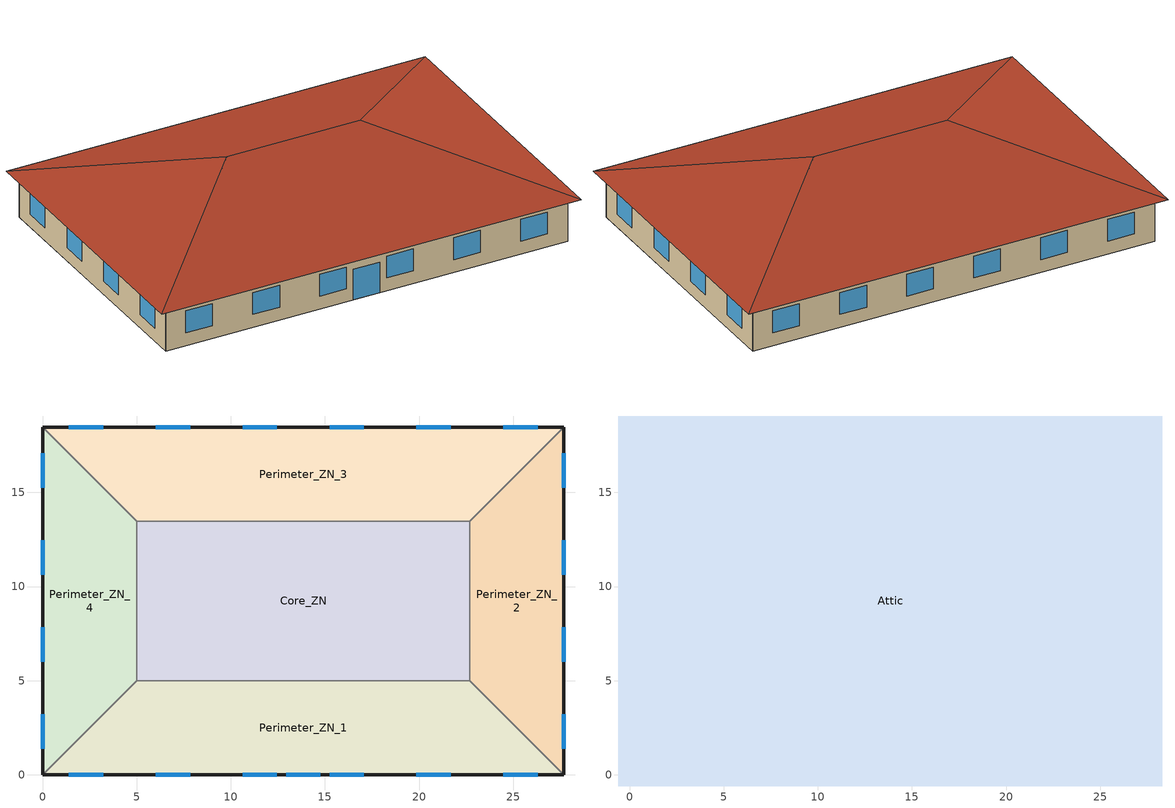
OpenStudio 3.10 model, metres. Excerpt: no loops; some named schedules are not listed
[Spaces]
Perimeter_ZN_1
 floor ground (Perimeter_ZN_1_floor SlabOnOrBelowGradeF073): 22.69,5 27.69,0 0,0 5,5 z0
 wall outside (MetalFrameWallU055): 0,0 27.69,0 z0:3.05
 wall to Perimeter_ZN_2 (MetalFrameWallInterior): 27.69,0 22.69,5 z0:3.05
 wall to Core_ZN (MetalFrameWallInterior): 22.69,5 5,5 z0:3.05
 wall to Perimeter_ZN_4: 5,5 0,0 z0:3.05
 window (Base_AllCZ_FixedWindowU34): 1.39,0 3.22,0 / 19.85,0 21.68,0 / 15.24,0 17.07,0 / 24.47,0 26.3,0 / 6.01,0 7.84,0 / 10.62,0 12.45,0 z0.9:2.42
 window (Glazed Door): 12.93,0 14.76,0 z0:2.13
Perimeter_ZN_2
 floor ground (Perimeter_ZN_2_floor SlabOnOrBelowGradeF073): 27.69,18.46 27.69,0 22.69,5 22.69,13.46 z0
 wall outside (MetalFrameWallU055): 27.69,0 27.69,18.46 z0:3.05
 wall to Perimeter_ZN_3: 27.69,18.46 22.69,13.46 z0:3.05
 wall to Core_ZN: 22.69,13.46 22.69,5 z0:3.05
 window (Base_AllCZ_FixedWindowU34): 27.69,10.62 27.69,12.45 / 27.69,15.24 27.69,17.07 / 27.69,6.01 27.69,7.84 / 27.69,1.39 27.69,3.22 z0.9:2.42
Core_ZN
 floor ground (Core_ZN_floor SlabOnOrBelowGradeF073): 22.69,13.46 22.69,5 5,5 5,13.46 z0
 wall to Perimeter_ZN_3: 22.69,13.46 5,13.46 z0:3.05
 wall to Perimeter_ZN_4: 5,13.46 5,5 z0:3.05
Perimeter_ZN_3
 floor ground (Perimeter_ZN_3_floor SlabOnOrBelowGradeF073): 27.69,18.46 22.69,13.46 5,13.46 0,18.46 z0
 wall outside (MetalFrameWallU055): 27.69,18.46 0,18.46 z0:3.05
 wall to Perimeter_ZN_4: 0,18.46 5,13.46 z0:3.05
 window (Base_AllCZ_FixedWindowU34): 7.84,18.46 6.01,18.46 / 21.68,18.46 19.85,18.46 / 26.3,18.46 24.47,18.46 / 3.22,18.46 1.39,18.46 / 17.07,18.46 15.24,18.46 / 12.45,18.46 10.62,18.46 z0.9:2.42
Perimeter_ZN_4
 floor ground (Perimeter_ZN_4_floor SlabOnOrBelowGradeF073): 0,18.46 5,13.46 5,5 0,0 z0
 wall outside (MetalFrameWallU055): 0,18.46 0,0 z0:3.05
 window (Base_AllCZ_FixedWindowU34): 0,17.07 0,15.24 / 0,12.45 0,10.62 / 0,3.22 0,1.39 / 0,7.84 0,6.01 z0.9:2.42
Attic
 floor outside (OtherFloorU071): 28.29,19.06 27.69,18.46 0,18.46 -0.6,19.06 z3.05; 28.29,19.06 28.29,-0.6 27.69,0 27.69,18.46 z3.05; -0.6,19.06 0,18.46 0,0 -0.6,-0.6 z3.05; 27.69,0 28.29,-0.6 -0.6,-0.6 0,0 z3.05
 floor to Core_ZN (TypicalPlenumFloorInterior): 22.69,13.46 22.69,5 5,5 5,13.46 z3.05
 floor to Perimeter_ZN_2 (TypicalPlenumFloorInterior): 27.69,18.46 27.69,0 22.69,5 22.69,13.46 z3.05
 floor to Perimeter_ZN_4 (TypicalPlenumFloorInterior): 0,18.46 5,13.46 5,5 0,0 z3.05
 floor to Perimeter_ZN_1 (TypicalPlenumFloorInterior): 22.69,5 27.69,0 0,0 5,5 z3.05
 floor to Perimeter_ZN_3 (TypicalPlenumFloorInterior): 27.69,18.46 22.69,13.46 5,13.46 0,18.46 z3.05
 roof outside (SteepNonresWoodFramingAndOtherRoofU028HiRefl): 18.46,9.23,6.33 28.29,19.06,3.05 -0.6,19.06,3.05 9.23,9.23,6.33; 9.23,9.23,6.33 -0.6,19.06,3.05 -0.6,-0.6,3.05; 18.46,9.23,6.33 28.29,-0.6,3.05 28.29,19.06,3.05; 9.23,9.23,6.33 -0.6,-0.6,3.05 28.29,-0.6,3.05 18.46,9.23,6.33
[Site]
SACRAMENTO EXECUTIVE: Latitude {deg}=38.58; Longitude {deg}=-121.49; Time Zone {hr}=-8; Elevation {m}=4.572; Terrain=Suburbs
[SizingPeriod:DesignDay] Barometric Pressure {Pa}=101284; Wind Speed {m/s}=2.3; Rain Indicator=No; Snow Indicator=No; Day of Month=21; Daylight Saving Time Indicator=No; Humidity Condition Type=Wetbulb; Dry-Bulb Temperature Range Modifier Type=DefaultMultipliers
Name | Maximum Dry-Bulb Temperature {C} | Daily Dry-Bulb Temperature Range {deltaC} | Wind Direction {deg} | Sky Clearness | Month | Day Type | Wetbulb or DewPoint at Maximum Dry-Bulb {C} | Solar Model Indicator | ASHRAE Clear Sky Optical Depth for Beam Irradiance | ASHRAE Clear Sky Optical Depth for Diffuse Irradiance
SACRAMENTO EXECUTIVE Ann Htg 99.6% Condns DB | -0.3 | 0 | 330 | 0 | 12 | WinterDesignDay | -0.3 | ASHRAEClearSky
SACRAMENTO EXECUTIVE  June .4% Condns DB=>MCWB | 39.4 | 16.5 | 220 |  | 6 | SummerDesignDay | 21.6 | ASHRAETau | 0.362 | 2.413
SACRAMENTO EXECUTIVE  July .4% Condns DB=>MCWB | 40.1 | 17.7 | 220 |  | 7 | SummerDesignDay | 22 | ASHRAETau | 0.363 | 2.407
SACRAMENTO EXECUTIVE  August .4% Condns DB=>MCWB | 40.1 | 17.5 | 220 |  | 8 | SummerDesignDay | 21.2 | ASHRAETau | 0.347 | 2.442
[Site:WaterMainsTemperature]
Calculation Method=Schedule; Temperature Schedule=WaterMainCZ12
[Building]
Small Office: North Axis {deg}=0
[Material]
Name | Roughness | Thickness {m} | Conductivity {W/m-K} | Density {kg/m3} | Specific Heat {J/kg-K} | Thermal Absorptance | Solar Absorptance | Visible Absorptance
Stucco - 7/8 in. | MediumRough | 0.022352 | 0.700948 | 1855.1 | 837.36 | 0.9 | 0.7 | 0.8
Air - Metal Wall Framing - 16 or 24 in. OC; Air - Metal Wall Framing - 16 or 24 in. OC 1 | Smooth | 0.1397 | 1.22017 | 1.28148 | 1004.832
Gypsum Board - 1/2 in. | Smooth | 0.0127 | 0.158656 | 640.739 | 1130.436 | 0.9 | 0.7 | 0.8
Gypsum Board - 5/8 in. | MediumRough | 0.016002 | 0.158656 | 640.739 | 1130.436 | 0.9 | 0.7 | 0.8
Metal Standing Seam - 1/16 in. | MediumRough | 0.0015875 | 2.21534 | 7820.53 | 502.416 | 0.8 | 0.75 | 0.8
Compliance Insulation R9.83 | MediumRough | 0.0398691 | 0.0230188 | 16.0185 | 1130.436 | 0.9 | 0.7 | 0.8
Plywood - 5/8 in. | Smooth | 0.016002 | 0.11544 | 480.554 | 1884.06
Carpet - 3/4 in. | Smooth | 0.01905 | 0.0455183 | 288.332 | 1381.644 | 0.9 | 0.7 | 0.8
Acoustic Tile - 3/4 in. | MediumRough | 0.01905 | 0.0576335 | 288.332 | 795.492 | 0.9 | 0.7 | 0.8
Compliance Insulation R14.60 | Smooth | 0.0591861 | 0.0230188 | 16.0185 | 1130.436
Compliance Insulation R1.41 | Smooth | 0.00571591 | 0.0230188 | 16.0185 | 1130.436
Compliance Insulation R0.02 | Smooth | 8.10768e-05 | 0.0230188 | 16.0185 | 1130.436
Compliance Insulation R34.93 | Smooth | 0.141601 | 0.0230188 | 16.0185 | 1130.436 | 0.9 | 0.7 | 0.8
[Construction]
MetalFrameWallU055: Stucco - 7/8 in., Compliance Insulation R14.60, Compliance Insulation R1.41, Compliance Insulation R0.02, Compliance Insulation R0.02, Air - Metal Wall Framing - 16 or 24 in. OC, Gypsum Board - 1/2 in.
MetalFrameWallInterior: Gypsum Board - 5/8 in., Air - Metal Wall Framing - 16 or 24 in. OC 1, Gypsum Board - 5/8 in.
SteepNonresWoodFramingAndOtherRoofU028HiRefl: Metal Standing Seam - 1/16 in., Compliance Insulation R34.93
OtherFloorU071: Compliance Insulation R9.83, Plywood - 5/8 in., Carpet - 3/4 in.
TypicalPlenumFloorInterior: Acoustic Tile - 3/4 in.
Base_AllCZ_FixedWindowU34: Base_AllCZ_FixedWindowU34 Material
Glazed Door: Glazed Door Material
[WindowMaterial:SimpleGlazingSystem]
Name | U-Factor {W/m2-K} | Solar Heat Gain Coefficient | Visible Transmittance
Base_AllCZ_FixedWindowU34 Material | 1.93061 | 0.22 | 0.42
Glazed Door Material | 2.55522 | 0.23 | 0.17
[Construction:FfactorGroundFloor] F-Factor {W/m-K}=1.26344
Name | Area {m2} | PerimeterExposed {m}
Perimeter_ZN_1_floor SlabOnOrBelowGradeF073; Perimeter_ZN_3_floor SlabOnOrBelowGradeF073 | 113.45 | 27.69
Perimeter_ZN_2_floor SlabOnOrBelowGradeF073; Perimeter_ZN_4_floor SlabOnOrBelowGradeF073 | 67.3 | 18.46
Core_ZN_floor SlabOnOrBelowGradeF073 | 149.657 | 0
[Space] Building Story=Building Story 1
Name | Thermal Zone | Design Specification Outdoor Air Object
Perimeter_ZN_1 | Perimeter_ZN_1 Thermal Zone | Perimeter_ZN_1 Thermal Zone Design Specification Outdoor Air
Perimeter_ZN_2 | Perimeter_ZN_2 Thermal Zone | Perimeter_ZN_2 Thermal Zone Design Specification Outdoor Air
Perimeter_ZN_3 | Perimeter_ZN_3 Thermal Zone | Perimeter_ZN_3 Thermal Zone Design Specification Outdoor Air
Perimeter_ZN_4 | Perimeter_ZN_4 Thermal Zone | Perimeter_ZN_4 Thermal Zone Design Specification Outdoor Air
Core_ZN | Core_ZN Thermal Zone | Core_ZN Thermal Zone Design Specification Outdoor Air
Attic | Attic Thermal Zone | Attic Thermal Zone Design Specification Outdoor Air
[ThermalZone] Multiplier=1; Use Ideal Air Loads=No
Name | Thermostat
Attic Thermal Zone
Core_ZN Thermal Zone | Core_ZN Thermal Zone Thermostat
Perimeter_ZN_1 Thermal Zone | Perimeter_ZN_1 Thermal Zone Thermostat
Perimeter_ZN_2 Thermal Zone | Perimeter_ZN_2 Thermal Zone Thermostat
Perimeter_ZN_3 Thermal Zone | Perimeter_ZN_3 Thermal Zone Thermostat
Perimeter_ZN_4 Thermal Zone | Perimeter_ZN_4 Thermal Zone Thermostat
[Sizing:Zone]
Attic Thermal Zone: Zone Cooling Design Supply Air Temperature Input Method=SupplyAirTemperature; Zone Cooling Design Supply Air Temperature {C}=14; Zone Cooling Design Supply Air Temperature Difference {deltaC}=11.11; Zone Heating Design Supply Air Temperature Input Method=SupplyAirTemperature; Zone Heating Design Supply Air Temperature {C}=40; Zone Heating Design Supply Air Temperature Difference {deltaC}=11.11; Zone Cooling Design Supply Air Humidity Ratio {kg-H2O/kg-air}=0.0085; Zone Heating Design Supply Air Humidity Ratio {kg-H2O/kg-air}=0.008; Zone Heating Sizing Factor=1; Zone Cooling Sizing Factor=1; Cooling Design Air Flow Method=DesignDay; Cooling Minimum Air Flow per Zone Floor Area {m3/s-m2}=0; Cooling Minimum Air Flow {m3/s}=0; Cooling Minimum Air Flow Fraction=0; Heating Design Air Flow Method=DesignDay; Heating Maximum Air Flow per Zone Floor Area {m3/s-m2}=0; Heating Maximum Air Flow {m3/s}=0; Heating Maximum Air Flow Fraction=0; Account for Dedicated Outdoor Air System=No; Dedicated Outdoor Air System Control Strategy=NeutralSupplyAir; Dedicated Outdoor Air Low Setpoint Temperature for Design {C}=autosize; Dedicated Outdoor Air High Setpoint Temperature for Design {C}=autosize; Zone Load Sizing Method=Sensible Load Only No Latent Load; Zone Latent Cooling Design Supply Air Humidity Ratio Input Method=HumidityRatioDifference; Zone Cooling Design Supply Air Humidity Ratio Difference {kgWater/kgDryAir}=0.005; Zone Latent Heating Design Supply Air Humidity Ratio Input Method=HumidityRatioDifference; Zone Humidification Design Supply Air Humidity Ratio Difference {kgWater/kgDryAir}=0.005; Sizing Option=Coincident
[BuildingStory]
Building Story 1
[People:Definition] Number of People Calculation Method=People/Area; People per Space Floor Area {person/m2}=0.0538196; Fraction Radiant=0.3; Sensible Heat Fraction=0.555556
Perimeter_ZN_1 People Definition; Perimeter_ZN_2 People Definition; Perimeter_ZN_3 People Definition; Perimeter_ZN_4 People Definition; Core_ZN People Definition
[People] Number of People Schedule=OfficeOccupancy; Multiplier=1
Name | People Definition | Space or SpaceType | Activity Level Schedule
Perimeter_ZN_1 People | Perimeter_ZN_1 People Definition | Perimeter_ZN_1 | Perimeter_ZN_1 People Activity Level
Perimeter_ZN_2 People | Perimeter_ZN_2 People Definition | Perimeter_ZN_2 | Perimeter_ZN_2 People Activity Level
Perimeter_ZN_3 People | Perimeter_ZN_3 People Definition | Perimeter_ZN_3 | Perimeter_ZN_3 People Activity Level
Perimeter_ZN_4 People | Perimeter_ZN_4 People Definition | Perimeter_ZN_4 | Perimeter_ZN_4 People Activity Level
Core_ZN People | Core_ZN People Definition | Core_ZN | Core_ZN People Activity Level
[SpaceInfiltration:DesignFlowRate] Design Flow Rate Calculation Method=Flow/ExteriorWallArea; Flow per Exterior Surface Area {m3/s-m2}=0.00119482; Constant Term Coefficient=0; Temperature Term Coefficient=0; Velocity Term Coefficient=0.224052; Velocity Squared Term Coefficient=0; Density Basis=Outdoor
Name | Space or SpaceType | Schedule
Perimeter_ZN_1 Space Infiltration Design Flow Rate 1 | Perimeter_ZN_1 | OfficeInfiltration
Perimeter_ZN_2 Space Infiltration Design Flow Rate 1 | Perimeter_ZN_2 | OfficeInfiltration
Perimeter_ZN_3 Space Infiltration Design Flow Rate 1 | Perimeter_ZN_3 | OfficeInfiltration
Perimeter_ZN_4 Space Infiltration Design Flow Rate 1 | Perimeter_ZN_4 | OfficeInfiltration
Core_ZN Space Infiltration Design Flow Rate 1 | Core_ZN | OfficeInfiltration
Attic Space Infiltration Design Flow Rate 1 | Attic | On
[Lights:Definition] Design Level Calculation Method=Watts/Area; Watts per Space Floor Area {W/m2}=6.45835; Fraction Radiant=0.97; Return Air Fraction=0
Perimeter_ZN_1 Regulated Lights Definition; Perimeter_ZN_2 Regulated Lights Definition; Perimeter_ZN_3 Regulated Lights Definition; Perimeter_ZN_4 Regulated Lights Definition; Core_ZN Regulated Lights Definition
[Lights] Schedule=OfficeLights; Fraction Replaceable=1
Name | Lights Definition | Space or SpaceType
Perimeter_ZN_1 Regulated Lights | Perimeter_ZN_1 Regulated Lights Definition | Perimeter_ZN_1
Perimeter_ZN_2 Regulated Lights | Perimeter_ZN_2 Regulated Lights Definition | Perimeter_ZN_2
Perimeter_ZN_3 Regulated Lights | Perimeter_ZN_3 Regulated Lights Definition | Perimeter_ZN_3
Perimeter_ZN_4 Regulated Lights | Perimeter_ZN_4 Regulated Lights Definition | Perimeter_ZN_4
Core_ZN Regulated Lights | Core_ZN Regulated Lights Definition | Core_ZN
[ElectricEquipment:Definition] Design Level Calculation Method=Watts/Area; Watts per Space Floor Area {W/m2}=16.1459; Fraction Latent=0; Fraction Radiant=0.2; Fraction Lost=0
Perimeter_ZN_1 Recepticle Loads Definition; Perimeter_ZN_2 Recepticle Loads Definition; Perimeter_ZN_3 Recepticle Loads Definition; Perimeter_ZN_4 Recepticle Loads Definition; Core_ZN Recepticle Loads Definition
[ElectricEquipment] Schedule=OfficeReceptacle
Name | Electric Equipment Definition | Space or SpaceType
Perimeter_ZN_1 Recepticle Loads | Perimeter_ZN_1 Recepticle Loads Definition | Perimeter_ZN_1
Perimeter_ZN_2 Recepticle Loads | Perimeter_ZN_2 Recepticle Loads Definition | Perimeter_ZN_2
Perimeter_ZN_3 Recepticle Loads | Perimeter_ZN_3 Recepticle Loads Definition | Perimeter_ZN_3
Perimeter_ZN_4 Recepticle Loads | Perimeter_ZN_4 Recepticle Loads Definition | Perimeter_ZN_4
Core_ZN Recepticle Loads | Core_ZN Recepticle Loads Definition | Core_ZN
[AvailabilityManager:NightCycle] Applicability Schedule=Always On Discrete; Control Type=CycleOnControlZone; Thermostat Tolerance {deltaC}=1.11111; Cycling Run Time Control Type=ThermostatWithMinimumRunTime; Cycling Run Time {s}=900
Availability Manager Night Cycle 1; Availability Manager Night Cycle 2; Availability Manager Night Cycle 3; Availability Manager Night Cycle 4; Availability Manager Night Cycle 5
[DesignSpecification:OutdoorAir] Outdoor Air Method=Maximum; Outdoor Air Flow per Person {m3/s-person}=0
Name | Outdoor Air Flow per Floor Area {m3/s-m2}
Attic Thermal Zone Design Specification Outdoor Air | 0
Core_ZN Thermal Zone Design Specification Outdoor Air; Perimeter_ZN_1 Thermal Zone Design Specification Outdoor Air; Perimeter_ZN_2 Thermal Zone Design Specification Outdoor Air; Perimeter_ZN_3 Thermal Zone Design Specification Outdoor Air; Perimeter_ZN_4 Thermal Zone Design Specification Outdoor Air | 0.000762
[ThermostatSetpoint:DualSetpoint] Heating Setpoint Temperature Schedule=OfficeHtgSetpt; Cooling Setpoint Temperature Schedule=OfficeClgSetpt
Core_ZN Thermal Zone Thermostat; Perimeter_ZN_1 Thermal Zone Thermostat; Perimeter_ZN_2 Thermal Zone Thermostat; Perimeter_ZN_3 Thermal Zone Thermostat; Perimeter_ZN_4 Thermal Zone Thermostat
[Schedule:Day]
WaterMainCZ12Jan: 1, 0, 10.7778, 2, 0, 10.7778, 3, 0, 10.7778, 4, 0, 10.7778, 5, 0, 10.7778, 6, 0, 10.7778, 7, 0, 10.7778, 8, 0, 10.7778, 9, 0, 10.7778, 10, 0, 10.7778, 11, 0, 10.7778, 12, 0, 10.7778, 13, 0, 10.7778, 14, 0, 10.7778, 15, 0, 10.7778, 16, 0, 10.7778, 17, 0, 10.7778, 18, 0, 10.7778, 19, 0, 10.7778, 20, 0, 10.7778, 21, 0, 10.7778, 22, 0, 10.7778, 23, 0, 10.7778, 24, 0, 10.7778
WaterMainCZ12Feb: 1, 0, 10.8333, 2, 0, 10.8333, 3, 0, 10.8333, 4, 0, 10.8333, 5, 0, 10.8333, 6, 0, 10.8333, 7, 0, 10.8333, 8, 0, 10.8333, 9, 0, 10.8333, 10, 0, 10.8333, 11, 0, 10.8333, 12, 0, 10.8333, 13, 0, 10.8333, 14, 0, 10.8333, 15, 0, 10.8333, 16, 0, 10.8333, 17, 0, 10.8333, 18, 0, 10.8333, 19, 0, 10.8333, 20, 0, 10.8333, 21, 0, 10.8333, 22, 0, 10.8333, 23, 0, 10.8333, 24, 0, 10.8333
WaterMainCZ12Mar: 1, 0, 11.5, 2, 0, 11.5, 3, 0, 11.5, 4, 0, 11.5, 5, 0, 11.5, 6, 0, 11.5, 7, 0, 11.5, 8, 0, 11.5, 9, 0, 11.5, 10, 0, 11.5, 11, 0, 11.5, 12, 0, 11.5, 13, 0, 11.5, 14, 0, 11.5, 15, 0, 11.5, 16, 0, 11.5, 17, 0, 11.5, 18, 0, 11.5, 19, 0, 11.5, 20, 0, 11.5, 21, 0, 11.5, 22, 0, 11.5, 23, 0, 11.5, 24, 0, 11.5
Perimeter_ZN_1 People Activity Level Default Day; Perimeter_ZN_2 People Activity Level Default Day; Perimeter_ZN_3 People Activity Level Default Day; Perimeter_ZN_4 People Activity Level Default Day; Core_ZN People Activity Level Default Day: 24, 0, 131.882
[Schedule:Week]
WaterMainCZ12JanWk: WaterMainCZ12Jan, WaterMainCZ12Jan, WaterMainCZ12Jan, WaterMainCZ12Jan, WaterMainCZ12Jan, WaterMainCZ12Jan, WaterMainCZ12Jan, WaterMainCZ12Jan, WaterMainCZ12Jan, WaterMainCZ12Jan, WaterMainCZ12Jan, WaterMainCZ12Jan
WaterMainCZ12FebWk: WaterMainCZ12Feb, WaterMainCZ12Feb, WaterMainCZ12Feb, WaterMainCZ12Feb, WaterMainCZ12Feb, WaterMainCZ12Feb, WaterMainCZ12Feb, WaterMainCZ12Feb, WaterMainCZ12Feb, WaterMainCZ12Feb, WaterMainCZ12Feb, WaterMainCZ12Feb
WaterMainCZ12MarWk: WaterMainCZ12Mar, WaterMainCZ12Mar, WaterMainCZ12Mar, WaterMainCZ12Mar, WaterMainCZ12Mar, WaterMainCZ12Mar, WaterMainCZ12Mar, WaterMainCZ12Mar, WaterMainCZ12Mar, WaterMainCZ12Mar, WaterMainCZ12Mar, WaterMainCZ12Mar
WaterMainCZ12AprWk: WaterMainCZ12Apr, WaterMainCZ12Apr, WaterMainCZ12Apr, WaterMainCZ12Apr, WaterMainCZ12Apr, WaterMainCZ12Apr, WaterMainCZ12Apr, WaterMainCZ12Apr, WaterMainCZ12Apr, WaterMainCZ12Apr, WaterMainCZ12Apr, WaterMainCZ12Apr
WaterMainCZ12MayWk: WaterMainCZ12May, WaterMainCZ12May, WaterMainCZ12May, WaterMainCZ12May, WaterMainCZ12May, WaterMainCZ12May, WaterMainCZ12May, WaterMainCZ12May, WaterMainCZ12May, WaterMainCZ12May, WaterMainCZ12May, WaterMainCZ12May
WaterMainCZ12JunWk: WaterMainCZ12Jun, WaterMainCZ12Jun, WaterMainCZ12Jun, WaterMainCZ12Jun, WaterMainCZ12Jun, WaterMainCZ12Jun, WaterMainCZ12Jun, WaterMainCZ12Jun, WaterMainCZ12Jun, WaterMainCZ12Jun, WaterMainCZ12Jun, WaterMainCZ12Jun
WaterMainCZ12JulWk: WaterMainCZ12Jul, WaterMainCZ12Jul, WaterMainCZ12Jul, WaterMainCZ12Jul, WaterMainCZ12Jul, WaterMainCZ12Jul, WaterMainCZ12Jul, WaterMainCZ12Jul, WaterMainCZ12Jul, WaterMainCZ12Jul, WaterMainCZ12Jul, WaterMainCZ12Jul
WaterMainCZ12AugWk: WaterMainCZ12Aug, WaterMainCZ12Aug, WaterMainCZ12Aug, WaterMainCZ12Aug, WaterMainCZ12Aug, WaterMainCZ12Aug, WaterMainCZ12Aug, WaterMainCZ12Aug, WaterMainCZ12Aug, WaterMainCZ12Aug, WaterMainCZ12Aug, WaterMainCZ12Aug
WaterMainCZ12SepWk: WaterMainCZ12Sep, WaterMainCZ12Sep, WaterMainCZ12Sep, WaterMainCZ12Sep, WaterMainCZ12Sep, WaterMainCZ12Sep, WaterMainCZ12Sep, WaterMainCZ12Sep, WaterMainCZ12Sep, WaterMainCZ12Sep, WaterMainCZ12Sep, WaterMainCZ12Sep
WaterMainCZ12OctWk: WaterMainCZ12Oct, WaterMainCZ12Oct, WaterMainCZ12Oct, WaterMainCZ12Oct, WaterMainCZ12Oct, WaterMainCZ12Oct, WaterMainCZ12Oct, WaterMainCZ12Oct, WaterMainCZ12Oct, WaterMainCZ12Oct, WaterMainCZ12Oct, WaterMainCZ12Oct
WaterMainCZ12NovWk: WaterMainCZ12Nov, WaterMainCZ12Nov, WaterMainCZ12Nov, WaterMainCZ12Nov, WaterMainCZ12Nov, WaterMainCZ12Nov, WaterMainCZ12Nov, WaterMainCZ12Nov, WaterMainCZ12Nov, WaterMainCZ12Nov, WaterMainCZ12Nov, WaterMainCZ12Nov
WaterMainCZ12DecWk: WaterMainCZ12Dec, WaterMainCZ12Dec, WaterMainCZ12Dec, WaterMainCZ12Dec, WaterMainCZ12Dec, WaterMainCZ12Dec, WaterMainCZ12Dec, WaterMainCZ12Dec, WaterMainCZ12Dec, WaterMainCZ12Dec, WaterMainCZ12Dec, WaterMainCZ12Dec
OfficeOccupancyWk: OfficeOccupancySun, OfficeOccupancyWD, OfficeOccupancyWD, OfficeOccupancyWD, OfficeOccupancyWD, OfficeOccupancyWD, OfficeOccupancySat, OfficeOccupancySun, OnDay, OffDay, OfficeOccupancySun, OfficeOccupancySun
OfficeReceptacleWk: OfficeReceptacleSun, OfficeReceptacleWD, OfficeReceptacleWD, OfficeReceptacleWD, OfficeReceptacleWD, OfficeReceptacleWD, OfficeReceptacleSat, OfficeReceptacleSun, OnDay, OffDay, OfficeReceptacleSun, OfficeReceptacleSun
OfficeInfiltrationWk: OfficeInfiltrationSun, OfficeInfiltrationWD, OfficeInfiltrationWD, OfficeInfiltrationWD, OfficeInfiltrationWD, OfficeInfiltrationWD, OfficeInfiltrationSat, OfficeInfiltrationSun, OfficeInfiltrationWD, OfficeInfiltrationWD, OfficeInfiltrationSun, OfficeInfiltrationSun
OnWk: OnDay, OnDay, OnDay, OnDay, OnDay, OnDay, OnDay, OnDay, OnDay, OnDay, OnDay, OnDay
OfficeLightsWk: OfficeLightsSun, OfficeLightsWD, OfficeLightsWD, OfficeLightsWD, OfficeLightsWD, OfficeLightsWD, OfficeLightsSat, OfficeLightsSun, OnDay, OffDay, OfficeLightsSun, OfficeLightsSun
OfficeClgSetptWk: OfficeClgSetptSun, OfficeClgSetptWD, OfficeClgSetptWD, OfficeClgSetptWD, OfficeClgSetptWD, OfficeClgSetptWD, OfficeClgSetptSat, OfficeClgSetptSun, OfficeClgSetptWD, OfficeClgSetptWD, OfficeClgSetptSun, OfficeClgSetptSun
OfficeHtgSetptWk: OfficeHtgSetptSun, OfficeHtgSetptWD, OfficeHtgSetptWD, OfficeHtgSetptWD, OfficeHtgSetptWD, OfficeHtgSetptWD, OfficeHtgSetptSat, OfficeHtgSetptSun, OfficeHtgSetptWD, OfficeHtgSetptWD, OfficeHtgSetptSun, OfficeHtgSetptSun
[Schedule:Year]
WaterMainCZ12: 1, 31, WaterMainCZ12JanWk, 2, 28, WaterMainCZ12FebWk, 3, 31, WaterMainCZ12MarWk, 4, 30, WaterMainCZ12AprWk, 5, 31, WaterMainCZ12MayWk, 6, 30, WaterMainCZ12JunWk, 7, 31, WaterMainCZ12JulWk, 8, 31, WaterMainCZ12AugWk, 9, 30, WaterMainCZ12SepWk, 10, 31, WaterMainCZ12OctWk, 11, 30, WaterMainCZ12NovWk, 12, 31, WaterMainCZ12DecWk
OfficeOccupancy: 12, 31, OfficeOccupancyWk
OfficeReceptacle: 12, 31, OfficeReceptacleWk
OfficeInfiltration: 12, 31, OfficeInfiltrationWk
On: 12, 31, OnWk
OfficeLights: 12, 31, OfficeLightsWk
OfficeClgSetpt: 12, 31, OfficeClgSetptWk
OfficeHtgSetpt: 12, 31, OfficeHtgSetptWk
[Schedule:Ruleset]
Name | Default Day Schedule
Perimeter_ZN_1 People Activity Level | Perimeter_ZN_1 People Activity Level Default Day
Perimeter_ZN_2 People Activity Level | Perimeter_ZN_2 People Activity Level Default Day
Perimeter_ZN_3 People Activity Level | Perimeter_ZN_3 People Activity Level Default Day
Perimeter_ZN_4 People Activity Level | Perimeter_ZN_4 People Activity Level Default Day
Core_ZN People Activity Level | Core_ZN People Activity Level Default Day
[Schedule:Constant]
Always On Discrete: Value=1
